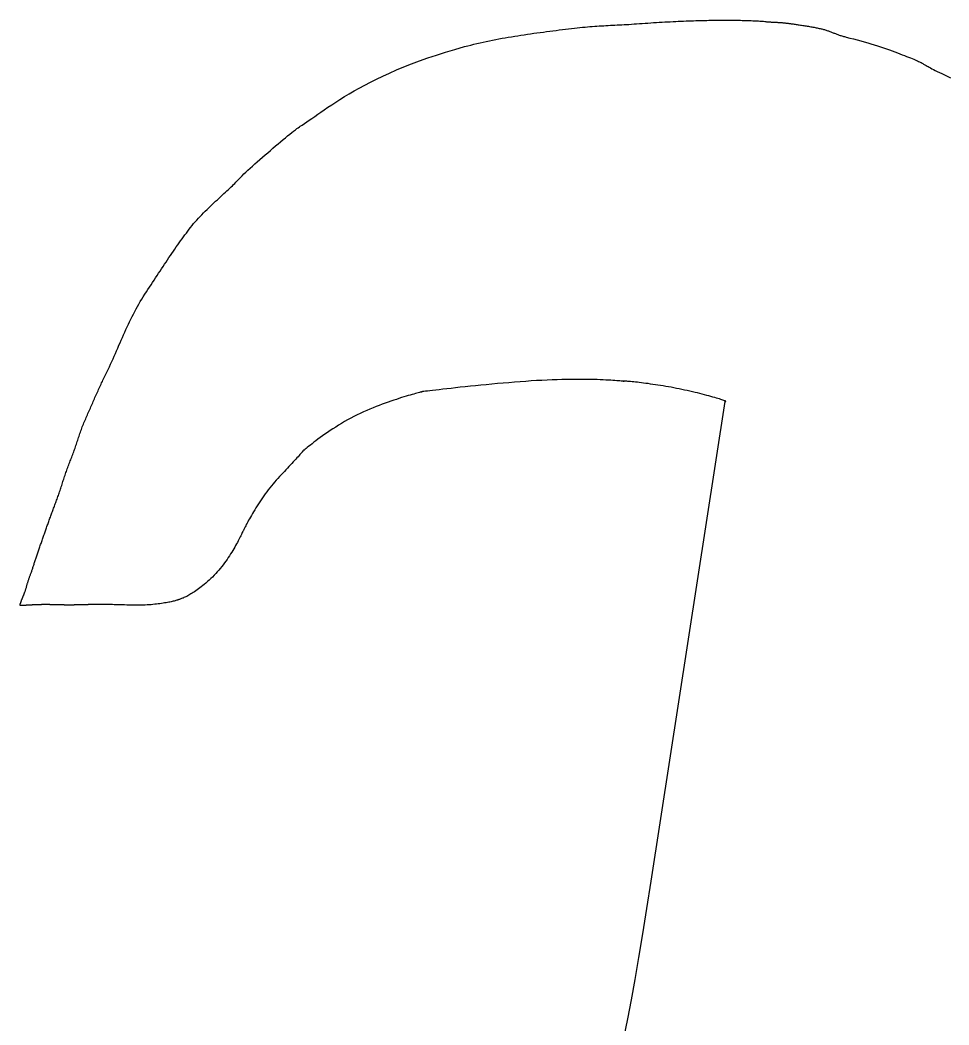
# Model space of a CAD drawing. Extents: x 3.9 to 78.6, y 0.4 to 97.3.
# Drawn here: x 26.19 to 36.66, y 85.97 to 97.3 of the extents above; entities that cross this region are included whole.
import ezdxf

# ---------------------------------------------------------------- set-up
doc = ezdxf.new("R2010")
doc.units = 0
doc.layers.add('LAYER_1', color=7, linetype='CONTINUOUS')

msp = doc.modelspace()

# ---------------------------------------------------------------- linework, layer by layer
at = {"layer": 'LAYER_1', "color": 7}
for p, q in [((32.342, 97.199), (32.376, 97.203)), ((32.376, 97.203), (32.409, 97.207)), ((32.409, 97.207), (32.441, 97.21)), ((32.441, 97.21), (32.473, 97.214)), ((32.473, 97.214), (32.503, 97.217)), ((32.503, 97.217), (32.532, 97.22)), ((32.532, 97.22), (32.561, 97.222)), ((32.561, 97.222), (32.589, 97.225)), ((32.589, 97.225), (32.616, 97.227)), ((32.616, 97.227), (32.643, 97.229)), ((32.643, 97.229), (32.67, 97.231)), ((32.67, 97.231), (32.696, 97.233)), ((32.696, 97.233), (32.721, 97.235)), ((32.721, 97.235), (32.747, 97.236)), ((32.747, 97.236), (32.772, 97.238)), ((32.772, 97.238), (32.797, 97.239)), ((32.797, 97.239), (32.822, 97.24)), ((32.822, 97.24), (32.847, 97.242)), ((32.847, 97.242), (32.872, 97.243)), ((32.872, 97.243), (32.897, 97.244)), ((32.897, 97.244), (32.923, 97.246)), ((32.923, 97.246), (32.949, 97.247)), ((32.949, 97.247), (32.975, 97.249)), ((32.975, 97.249), (33.001, 97.25)), ((33.001, 97.25), (33.029, 97.252)), ((33.029, 97.252), (33.056, 97.253)), ((33.056, 97.253), (33.085, 97.255)), ((33.085, 97.255), (33.114, 97.257)), ((33.114, 97.257), (33.143, 97.259)), ((33.143, 97.259), (33.174, 97.261)), ((33.174, 97.261), (33.206, 97.264)), ((33.206, 97.264), (33.238, 97.266)), ((33.238, 97.266), (33.271, 97.268)), ((33.271, 97.268), (33.303, 97.27)), ((33.303, 97.27), (33.334, 97.272)), ((33.334, 97.272), (33.366, 97.274)), ((33.366, 97.274), (33.398, 97.276)), ((33.398, 97.276), (33.429, 97.278)), ((33.429, 97.278), (33.461, 97.28)), ((33.461, 97.28), (33.492, 97.281)), ((33.492, 97.281), (33.522, 97.283)), ((33.522, 97.283), (33.553, 97.284)), ((33.553, 97.284), (33.583, 97.286)), ((33.583, 97.286), (33.613, 97.287)), ((33.613, 97.287), (33.642, 97.288)), ((33.642, 97.288), (33.672, 97.29)), ((33.672, 97.29), (33.7, 97.291)), ((33.7, 97.291), (33.728, 97.292)), ((33.728, 97.292), (33.756, 97.293)), ((33.756, 97.293), (33.784, 97.294)), ((33.784, 97.294), (33.81, 97.295)), ((33.81, 97.295), (33.836, 97.295)), ((33.836, 97.295), (33.862, 97.296)), ((33.862, 97.296), (33.887, 97.297)), ((33.887, 97.297), (33.912, 97.298)), ((33.912, 97.298), (33.935, 97.298)), ((33.935, 97.298), (33.958, 97.299)), ((33.958, 97.299), (33.981, 97.299)), ((33.981, 97.299), (34.002, 97.3)), ((34.002, 97.3), (34.023, 97.3)), ((34.023, 97.3), (34.043, 97.3)), ((34.043, 97.3), (34.061, 97.301)), ((34.061, 97.301), (34.079, 97.301)), ((34.079, 97.301), (34.097, 97.301)), ((34.097, 97.301), (34.116, 97.301)), ((34.116, 97.301), (34.134, 97.301)), ((34.134, 97.301), (34.152, 97.301)), ((34.152, 97.301), (34.17, 97.301)), ((34.17, 97.301), (34.189, 97.301)), ((34.189, 97.301), (34.207, 97.301)), ((34.207, 97.301), (34.225, 97.3)), ((34.225, 97.3), (34.243, 97.3)), ((34.243, 97.3), (34.262, 97.3)), ((34.262, 97.3), (34.28, 97.3)), ((34.28, 97.3), (34.298, 97.299)), ((34.298, 97.299), (34.315, 97.299)), ((34.315, 97.299), (34.333, 97.298)), ((34.333, 97.298), (34.351, 97.298)), ((34.351, 97.298), (34.368, 97.297)), ((34.368, 97.297), (34.386, 97.297)), ((34.386, 97.297), (34.403, 97.296)), ((34.403, 97.296), (34.42, 97.296)), ((34.42, 97.296), (34.436, 97.295)), ((34.436, 97.295), (34.453, 97.294)), ((34.453, 97.294), (34.469, 97.293)), ((34.469, 97.293), (34.485, 97.293)), ((34.485, 97.293), (34.501, 97.292)), ((34.501, 97.292), (34.516, 97.291)), ((34.516, 97.291), (34.531, 97.29)), ((34.531, 97.29), (34.546, 97.289)), ((34.546, 97.289), (34.561, 97.288)), ((34.561, 97.288), (34.575, 97.287)), ((34.575, 97.287), (34.587, 97.285)), ((34.587, 97.285), (34.598, 97.284)), ((34.598, 97.284), (34.609, 97.283)), ((34.609, 97.283), (34.62, 97.282)), ((34.62, 97.282), (34.631, 97.282)), ((34.631, 97.282), (34.641, 97.281)), ((34.641, 97.281), (34.651, 97.28)), ((34.651, 97.28), (34.661, 97.279)), ((34.661, 97.279), (34.671, 97.279)), ((34.671, 97.279), (34.68, 97.278)), ((34.68, 97.278), (34.69, 97.278)), ((34.69, 97.278), (34.699, 97.277)), ((34.699, 97.277), (34.708, 97.277)), ((34.708, 97.277), (34.717, 97.276)), ((34.717, 97.276), (34.726, 97.276)), ((34.726, 97.276), (34.735, 97.275)), ((34.735, 97.275), (34.743, 97.275)), ((34.743, 97.275), (34.752, 97.274)), ((34.752, 97.274), (34.76, 97.274)), ((34.76, 97.274), (34.769, 97.273)), ((34.769, 97.273), (34.777, 97.273)), ((34.777, 97.273), (34.785, 97.272)), ((34.785, 97.272), (34.793, 97.271)), ((34.793, 97.271), (34.802, 97.271)), ((34.802, 97.271), (34.81, 97.27)), ((34.81, 97.27), (34.818, 97.269)), ((34.818, 97.269), (34.826, 97.268)), ((34.826, 97.268), (34.834, 97.267)), ((34.834, 97.267), (34.843, 97.266)), ((34.843, 97.266), (34.851, 97.265)), ((34.851, 97.265), (34.859, 97.264)), ((34.859, 97.264), (34.868, 97.263)), ((34.868, 97.263), (34.877, 97.261)), ((34.877, 97.261), (34.887, 97.26)), ((34.887, 97.26), (34.897, 97.258)), ((34.897, 97.258), (34.907, 97.257)), ((34.907, 97.257), (34.918, 97.255)), ((34.918, 97.255), (34.929, 97.254)), ((34.929, 97.254), (34.941, 97.252)), ((34.941, 97.252), (34.953, 97.25)), ((34.953, 97.25), (34.965, 97.248)), ((34.965, 97.248), (34.977, 97.247)), ((34.977, 97.247), (34.99, 97.245)), ((34.99, 97.245), (35.002, 97.243)), ((35.002, 97.243), (35.015, 97.241)), ((35.015, 97.241), (35.028, 97.239)), ((35.028, 97.239), (35.041, 97.237)), ((35.041, 97.237), (35.054, 97.235)), ((35.054, 97.235), (35.067, 97.233)), ((35.067, 97.233), (35.08, 97.231)), ((35.08, 97.231), (35.093, 97.229)), ((35.093, 97.229), (35.106, 97.226)), ((35.106, 97.226), (35.119, 97.224)), ((35.119, 97.224), (35.131, 97.222)), ((35.131, 97.222), (35.144, 97.22)), ((35.144, 97.22), (35.156, 97.218)), ((35.156, 97.218), (35.168, 97.215)), ((35.168, 97.215), (35.179, 97.213)), ((35.179, 97.213), (35.191, 97.211)), ((35.191, 97.211), (35.201, 97.208)), ((35.201, 97.208), (35.212, 97.206)), ((35.212, 97.206), (35.222, 97.203)), ((35.222, 97.203), (35.232, 97.201)), ((35.232, 97.201), (35.242, 97.198)), ((31.554, 97.082), (31.59, 97.089)), ((31.59, 97.089), (31.625, 97.096)), ((31.625, 97.096), (31.661, 97.102)), ((31.661, 97.102), (31.696, 97.108)), ((31.696, 97.108), (31.732, 97.114)), ((31.732, 97.114), (31.768, 97.12)), ((31.768, 97.12), (31.804, 97.125)), ((31.804, 97.125), (31.839, 97.131)), ((31.839, 97.131), (31.875, 97.136)), ((31.875, 97.136), (31.911, 97.141)), ((31.911, 97.141), (31.947, 97.147)), ((31.947, 97.147), (31.983, 97.152)), ((31.983, 97.152), (32.019, 97.157)), ((32.019, 97.157), (32.055, 97.161)), ((32.055, 97.161), (32.091, 97.166)), ((32.091, 97.166), (32.127, 97.171)), ((32.127, 97.171), (32.163, 97.176)), ((32.163, 97.176), (32.199, 97.18)), ((32.199, 97.18), (32.235, 97.185)), ((32.235, 97.185), (32.271, 97.19)), ((32.271, 97.19), (32.307, 97.194)), ((32.307, 97.194), (32.342, 97.199)), ((35.242, 97.198), (35.251, 97.196)), ((35.251, 97.196), (35.26, 97.193)), ((35.26, 97.193), (35.27, 97.19)), ((35.27, 97.19), (35.279, 97.187)), ((35.279, 97.187), (35.288, 97.184)), ((35.288, 97.184), (35.297, 97.181)), ((35.297, 97.181), (35.306, 97.178)), ((35.306, 97.178), (35.314, 97.175)), ((35.314, 97.175), (35.323, 97.172)), ((35.323, 97.172), (35.332, 97.168)), ((35.332, 97.168), (35.34, 97.165)), ((35.34, 97.165), (35.349, 97.162)), ((35.349, 97.162), (35.358, 97.159)), ((35.358, 97.159), (35.366, 97.155)), ((35.366, 97.155), (35.375, 97.152)), ((35.375, 97.152), (35.384, 97.149)), ((35.384, 97.149), (35.392, 97.145)), ((35.392, 97.145), (35.401, 97.142)), ((35.401, 97.142), (35.41, 97.139)), ((35.41, 97.139), (35.419, 97.135)), ((35.419, 97.135), (35.428, 97.132)), ((35.428, 97.132), (35.437, 97.129)), ((35.437, 97.129), (35.447, 97.126)), ((35.447, 97.126), (35.456, 97.123)), ((35.456, 97.123), (35.466, 97.12)), ((35.466, 97.12), (35.476, 97.117)), ((35.476, 97.117), (35.486, 97.115)), ((35.486, 97.115), (35.496, 97.112)), ((35.496, 97.112), (35.506, 97.109)), ((35.506, 97.109), (35.548, 97.099)), ((35.548, 97.099), (35.589, 97.089)), ((35.589, 97.089), (35.63, 97.078)), ((31.093, 96.971), (31.203, 97.002)), ((31.203, 97.002), (31.238, 97.011)), ((31.238, 97.011), (31.272, 97.02)), ((31.272, 97.02), (31.307, 97.029)), ((31.307, 97.029), (31.343, 97.037)), ((31.343, 97.037), (31.378, 97.045)), ((31.378, 97.045), (31.413, 97.053)), ((31.413, 97.053), (31.448, 97.061)), ((31.448, 97.061), (31.483, 97.068)), ((31.483, 97.068), (31.519, 97.075)), ((31.519, 97.075), (31.554, 97.082)), ((35.63, 97.078), (35.67, 97.067)), ((35.67, 97.067), (35.709, 97.056)), ((35.709, 97.056), (35.748, 97.045)), ((35.748, 97.045), (35.785, 97.033)), ((35.785, 97.033), (35.822, 97.022)), ((35.822, 97.022), (35.859, 97.01)), ((35.859, 97.01), (35.894, 96.999)), ((35.894, 96.999), (35.928, 96.987)), ((35.928, 96.987), (35.961, 96.976)), ((35.961, 96.976), (35.994, 96.965)), ((30.694, 96.84), (30.788, 96.874)), ((30.788, 96.874), (30.885, 96.907)), ((30.885, 96.907), (30.987, 96.939)), ((30.987, 96.939), (31.093, 96.971)), ((35.994, 96.965), (36.025, 96.954)), ((36.025, 96.954), (36.055, 96.943)), ((36.055, 96.943), (36.084, 96.932)), ((36.084, 96.932), (36.112, 96.922)), ((36.112, 96.922), (36.138, 96.911)), ((36.138, 96.911), (36.163, 96.902)), ((36.163, 96.902), (36.187, 96.892)), ((36.187, 96.892), (36.209, 96.883)), ((36.209, 96.883), (36.23, 96.875)), ((36.23, 96.875), (36.249, 96.867)), ((36.249, 96.867), (36.267, 96.859)), ((30.437, 96.739), (30.519, 96.773)), ((30.519, 96.773), (30.605, 96.807)), ((30.605, 96.807), (30.694, 96.84)), ((36.267, 96.859), (36.284, 96.852)), ((36.284, 96.852), (36.298, 96.846)), ((36.298, 96.846), (36.311, 96.84)), ((36.311, 96.84), (36.322, 96.835)), ((36.322, 96.835), (36.332, 96.831)), ((36.332, 96.831), (36.34, 96.827)), ((36.34, 96.827), (36.346, 96.824)), ((36.346, 96.824), (36.35, 96.822)), ((36.35, 96.822), (36.355, 96.819)), ((36.355, 96.819), (36.359, 96.817)), ((36.359, 96.817), (36.364, 96.814)), ((36.364, 96.814), (36.368, 96.811)), ((36.368, 96.811), (36.373, 96.808)), ((36.373, 96.808), (36.379, 96.805)), ((36.379, 96.805), (36.385, 96.801)), ((36.385, 96.801), (36.391, 96.797)), ((36.391, 96.797), (36.399, 96.793)), ((36.399, 96.793), (36.408, 96.788)), ((36.408, 96.788), (36.418, 96.782)), ((36.418, 96.782), (36.429, 96.776)), ((36.429, 96.776), (36.442, 96.769)), ((36.442, 96.769), (36.456, 96.762)), ((36.456, 96.762), (36.472, 96.753)), ((36.472, 96.753), (36.49, 96.744)), ((30.143, 96.602), (30.211, 96.636)), ((30.211, 96.636), (30.283, 96.67)), ((30.283, 96.67), (30.358, 96.704)), ((30.358, 96.704), (30.437, 96.739)), ((36.49, 96.744), (36.51, 96.734)), ((36.51, 96.734), (36.532, 96.723)), ((36.532, 96.723), (36.557, 96.711)), ((36.557, 96.711), (36.584, 96.697)), ((36.584, 96.697), (36.614, 96.683)), ((36.614, 96.683), (36.646, 96.667)), ((36.646, 96.667), (36.681, 96.651)), ((29.957, 96.502), (30.016, 96.535)), ((30.016, 96.535), (30.078, 96.568)), ((30.078, 96.568), (30.143, 96.602)), ((29.797, 96.406), (29.848, 96.438)), ((29.848, 96.438), (29.901, 96.469)), ((29.901, 96.469), (29.957, 96.502)), ((29.621, 96.29), (29.662, 96.318)), ((29.662, 96.318), (29.705, 96.346)), ((29.705, 96.346), (29.75, 96.376)), ((29.75, 96.376), (29.797, 96.406)), ((29.452, 96.171), (29.482, 96.192)), ((29.482, 96.192), (29.514, 96.215)), ((29.514, 96.215), (29.548, 96.239)), ((29.548, 96.239), (29.583, 96.264)), ((29.583, 96.264), (29.621, 96.29)), ((29.295, 96.064), (29.312, 96.077)), ((29.312, 96.077), (29.327, 96.088)), ((29.327, 96.088), (29.34, 96.097)), ((29.34, 96.097), (29.35, 96.104)), ((29.35, 96.104), (29.373, 96.118)), ((29.373, 96.118), (29.398, 96.134)), ((29.398, 96.134), (29.424, 96.152)), ((29.424, 96.152), (29.452, 96.171)), ((29.156, 95.953), (29.183, 95.975)), ((29.183, 95.975), (29.208, 95.996)), ((29.208, 95.996), (29.232, 96.015)), ((29.232, 96.015), (29.254, 96.033)), ((29.254, 96.033), (29.275, 96.05)), ((29.275, 96.05), (29.295, 96.064)), ((29.013, 95.832), (29.042, 95.857)), ((29.042, 95.857), (29.072, 95.882)), ((29.072, 95.882), (29.1, 95.906)), ((29.1, 95.906), (29.129, 95.93)), ((29.129, 95.93), (29.156, 95.953)), ((28.866, 95.704), (28.895, 95.729)), ((28.895, 95.729), (28.924, 95.755)), ((28.924, 95.755), (28.953, 95.78)), ((28.953, 95.78), (28.983, 95.806)), ((28.983, 95.806), (29.013, 95.832)), ((28.76, 95.608), (28.785, 95.631)), ((28.785, 95.631), (28.811, 95.654)), ((28.811, 95.654), (28.838, 95.679)), ((28.838, 95.679), (28.866, 95.704)), ((28.646, 95.497), (28.66, 95.512)), ((28.66, 95.512), (28.676, 95.528)), ((28.676, 95.528), (28.695, 95.546)), ((28.695, 95.546), (28.715, 95.566)), ((28.715, 95.566), (28.737, 95.586)), ((28.737, 95.586), (28.76, 95.608)), ((28.524, 95.375), (28.54, 95.391)), ((28.54, 95.391), (28.556, 95.405)), ((28.556, 95.405), (28.571, 95.42)), ((28.571, 95.42), (28.585, 95.434)), ((28.585, 95.434), (28.599, 95.447)), ((28.599, 95.447), (28.611, 95.46)), ((28.611, 95.46), (28.623, 95.473)), ((28.623, 95.473), (28.634, 95.485)), ((28.634, 95.485), (28.646, 95.497)), ((28.396, 95.259), (28.416, 95.276)), ((28.416, 95.276), (28.435, 95.294)), ((28.435, 95.294), (28.453, 95.311)), ((28.453, 95.311), (28.471, 95.327)), ((28.471, 95.327), (28.489, 95.344)), ((28.489, 95.344), (28.507, 95.36)), ((28.507, 95.36), (28.524, 95.375)), ((28.279, 95.146), (28.299, 95.166)), ((28.299, 95.166), (28.318, 95.185)), ((28.318, 95.185), (28.338, 95.204)), ((28.338, 95.204), (28.358, 95.222)), ((28.358, 95.222), (28.377, 95.241)), ((28.377, 95.241), (28.396, 95.259)), ((28.184, 95.047), (28.202, 95.067)), ((28.202, 95.067), (28.221, 95.087)), ((28.221, 95.087), (28.24, 95.107)), ((28.24, 95.107), (28.26, 95.127)), ((28.26, 95.127), (28.279, 95.146)), ((28.082, 94.922), (28.098, 94.943)), ((28.098, 94.943), (28.114, 94.964)), ((28.114, 94.964), (28.131, 94.985)), ((28.131, 94.985), (28.148, 95.006)), ((28.148, 95.006), (28.166, 95.026)), ((28.166, 95.026), (28.184, 95.047)), ((28.001, 94.812), (28.018, 94.834)), ((28.018, 94.834), (28.034, 94.857)), ((28.034, 94.857), (28.05, 94.879)), ((28.05, 94.879), (28.066, 94.9)), ((28.066, 94.9), (28.082, 94.922)), ((27.92, 94.695), (27.936, 94.719)), ((27.936, 94.719), (27.953, 94.743)), ((27.953, 94.743), (27.969, 94.766)), ((27.969, 94.766), (27.985, 94.789)), ((27.985, 94.789), (28.001, 94.812)), ((27.837, 94.573), (27.854, 94.598)), ((27.854, 94.598), (27.87, 94.623)), ((27.87, 94.623), (27.887, 94.647)), ((27.887, 94.647), (27.903, 94.671)), ((27.903, 94.671), (27.92, 94.695)), ((27.77, 94.472), (27.787, 94.498)), ((27.787, 94.498), (27.803, 94.523)), ((27.803, 94.523), (27.82, 94.549)), ((27.82, 94.549), (27.837, 94.573)), ((27.685, 94.342), (27.702, 94.369)), ((27.702, 94.369), (27.719, 94.395)), ((27.719, 94.395), (27.736, 94.421)), ((27.736, 94.421), (27.753, 94.447)), ((27.753, 94.447), (27.77, 94.472)), ((27.616, 94.236), (27.633, 94.263)), ((27.633, 94.263), (27.65, 94.289)), ((27.65, 94.289), (27.668, 94.316)), ((27.668, 94.316), (27.685, 94.342)), ((27.547, 94.127), (27.564, 94.155)), ((27.564, 94.155), (27.581, 94.182)), ((27.581, 94.182), (27.599, 94.209)), ((27.599, 94.209), (27.616, 94.236)), ((27.484, 94.015), (27.5, 94.044)), ((27.5, 94.044), (27.515, 94.072)), ((27.515, 94.072), (27.531, 94.1)), ((27.531, 94.1), (27.547, 94.127)), ((27.426, 93.9), (27.44, 93.929)), ((27.44, 93.929), (27.455, 93.958)), ((27.455, 93.958), (27.469, 93.987)), ((27.469, 93.987), (27.484, 94.015)), ((27.372, 93.783), (27.385, 93.812)), ((27.385, 93.812), (27.399, 93.842)), ((27.399, 93.842), (27.412, 93.871)), ((27.412, 93.871), (27.426, 93.9)), ((27.319, 93.664), (27.332, 93.693)), ((27.332, 93.693), (27.345, 93.723)), ((27.345, 93.723), (27.358, 93.753)), ((27.358, 93.753), (27.372, 93.783)), ((27.279, 93.573), (27.292, 93.603)), ((27.292, 93.603), (27.306, 93.634)), ((27.306, 93.634), (27.319, 93.664)), ((27.226, 93.453), (27.239, 93.483)), ((27.239, 93.483), (27.253, 93.513)), ((27.253, 93.513), (27.266, 93.543)), ((27.266, 93.543), (27.279, 93.573)), ((27.17, 93.332), (27.184, 93.362)), ((27.184, 93.362), (27.198, 93.392)), ((27.198, 93.392), (27.212, 93.423)), ((27.212, 93.423), (27.226, 93.453)), ((27.119, 93.227), (27.126, 93.242)), ((27.126, 93.242), (27.133, 93.257)), ((27.133, 93.257), (27.141, 93.272)), ((27.141, 93.272), (27.156, 93.302)), ((27.156, 93.302), (27.17, 93.332)), ((32.075, 93.239), (32.015, 93.236)), ((32.134, 93.242), (32.075, 93.239)), ((32.191, 93.244), (32.134, 93.242)), ((32.246, 93.246), (32.191, 93.244)), ((32.299, 93.248), (32.246, 93.246)), ((32.351, 93.249), (32.299, 93.248)), ((32.401, 93.249), (32.351, 93.249)), ((32.449, 93.25), (32.401, 93.249)), ((32.495, 93.25), (32.449, 93.25)), ((32.539, 93.25), (32.495, 93.25)), ((32.582, 93.249), (32.539, 93.25)), ((32.622, 93.248), (32.582, 93.249)), ((32.661, 93.248), (32.622, 93.248)), ((32.697, 93.247), (32.661, 93.248)), ((32.732, 93.245), (32.697, 93.247)), ((32.765, 93.244), (32.732, 93.245)), ((32.796, 93.243), (32.765, 93.244)), ((32.824, 93.241), (32.796, 93.243)), ((32.851, 93.24), (32.824, 93.241)), ((32.875, 93.238), (32.851, 93.24)), ((32.898, 93.236), (32.875, 93.238)), ((32.918, 93.235), (32.898, 93.236)), ((27.07, 93.122), (27.077, 93.137)), ((27.077, 93.137), (27.083, 93.152)), ((27.083, 93.152), (27.09, 93.167)), ((27.09, 93.167), (27.097, 93.182)), ((27.097, 93.182), (27.104, 93.197)), ((27.104, 93.197), (27.111, 93.212)), ((27.111, 93.212), (27.119, 93.227)), ((30.843, 93.126), (30.811, 93.122)), ((30.878, 93.13), (30.843, 93.126)), ((30.916, 93.134), (30.878, 93.13)), ((30.958, 93.139), (30.916, 93.134)), ((31.004, 93.144), (30.958, 93.139)), ((31.052, 93.149), (31.004, 93.144)), ((31.102, 93.155), (31.052, 93.149)), ((31.155, 93.161), (31.102, 93.155)), ((31.211, 93.167), (31.155, 93.161)), ((31.268, 93.172), (31.211, 93.167)), ((31.327, 93.178), (31.268, 93.172)), ((31.387, 93.184), (31.327, 93.178)), ((31.448, 93.19), (31.387, 93.184)), ((31.511, 93.196), (31.448, 93.19)), ((31.574, 93.202), (31.511, 93.196)), ((31.638, 93.208), (31.574, 93.202)), ((31.701, 93.213), (31.638, 93.208)), ((31.765, 93.218), (31.701, 93.213)), ((31.829, 93.223), (31.765, 93.218)), ((31.892, 93.228), (31.829, 93.223)), ((31.954, 93.232), (31.892, 93.228)), ((32.015, 93.236), (31.954, 93.232)), ((32.937, 93.234), (32.918, 93.235)), ((32.953, 93.232), (32.937, 93.234)), ((32.967, 93.231), (32.953, 93.232)), ((32.978, 93.23), (32.967, 93.231)), ((32.988, 93.229), (32.978, 93.23)), ((32.995, 93.228), (32.988, 93.229)), ((32.993, 93.231), (32.991, 93.231)), ((32.991, 93.231), (32.991, 93.231)), ((32.991, 93.231), (32.993, 93.23)), ((32.997, 93.231), (32.993, 93.231)), ((32.993, 93.23), (32.997, 93.229)), ((33, 93.228), (32.995, 93.228)), ((33.003, 93.231), (32.997, 93.231)), ((32.997, 93.229), (33.001, 93.228)), ((33.003, 93.228), (33, 93.228)), ((33.001, 93.228), (33.003, 93.228)), ((33.011, 93.231), (33.003, 93.231)), ((33.003, 93.228), (33.003, 93.228)), ((33.02, 93.23), (33.011, 93.231)), ((33.031, 93.229), (33.02, 93.23)), ((33.044, 93.228), (33.031, 93.229)), ((33.059, 93.227), (33.044, 93.228)), ((33.074, 93.225), (33.059, 93.227)), ((33.092, 93.223), (33.074, 93.225)), ((33.11, 93.222), (33.092, 93.223)), ((33.13, 93.219), (33.11, 93.222)), ((33.151, 93.217), (33.13, 93.219)), ((33.173, 93.214), (33.151, 93.217)), ((33.196, 93.212), (33.173, 93.214)), ((33.221, 93.209), (33.196, 93.212)), ((33.246, 93.205), (33.221, 93.209)), ((33.272, 93.202), (33.246, 93.205)), ((33.298, 93.198), (33.272, 93.202)), ((33.326, 93.194), (33.298, 93.198)), ((33.354, 93.19), (33.326, 93.194)), ((33.383, 93.186), (33.354, 93.19)), ((33.412, 93.181), (33.383, 93.186)), ((33.441, 93.176), (33.412, 93.181)), ((33.471, 93.171), (33.441, 93.176)), ((33.501, 93.166), (33.471, 93.171)), ((33.532, 93.161), (33.501, 93.166)), ((33.562, 93.155), (33.532, 93.161)), ((33.593, 93.149), (33.562, 93.155)), ((33.624, 93.143), (33.593, 93.149)), ((33.654, 93.137), (33.624, 93.143)), ((33.684, 93.13), (33.654, 93.137)), ((33.714, 93.124), (33.684, 93.13)), ((33.744, 93.117), (33.714, 93.124)), ((27.016, 93.001), (27.023, 93.016)), ((27.023, 93.016), (27.03, 93.031)), ((27.03, 93.031), (27.036, 93.046)), ((27.036, 93.046), (27.043, 93.061)), ((27.043, 93.061), (27.05, 93.076)), ((27.05, 93.076), (27.056, 93.091)), ((27.056, 93.091), (27.063, 93.107)), ((27.063, 93.107), (27.07, 93.122)), ((30.404, 93.015), (30.373, 93.005)), ((30.434, 93.025), (30.404, 93.015)), ((30.463, 93.035), (30.434, 93.025)), ((30.491, 93.044), (30.463, 93.035)), ((30.518, 93.052), (30.491, 93.044)), ((30.543, 93.059), (30.518, 93.052)), ((30.568, 93.067), (30.543, 93.059)), ((30.59, 93.073), (30.568, 93.067)), ((30.612, 93.079), (30.59, 93.073)), ((30.631, 93.085), (30.612, 93.079)), ((30.649, 93.09), (30.631, 93.085)), ((30.666, 93.094), (30.649, 93.09)), ((30.68, 93.098), (30.666, 93.094)), ((30.693, 93.102), (30.68, 93.098)), ((30.704, 93.105), (30.693, 93.102)), ((30.713, 93.107), (30.704, 93.105)), ((30.72, 93.109), (30.713, 93.107)), ((30.722, 93.111), (30.719, 93.111)), ((30.719, 93.111), (30.721, 93.111)), ((30.725, 93.11), (30.72, 93.109)), ((30.721, 93.111), (30.726, 93.112)), ((30.73, 93.112), (30.722, 93.111)), ((30.727, 93.111), (30.725, 93.11)), ((30.726, 93.112), (30.728, 93.112)), ((30.728, 93.112), (30.727, 93.111)), ((30.743, 93.114), (30.73, 93.112)), ((30.762, 93.116), (30.743, 93.114)), ((30.784, 93.119), (30.762, 93.116)), ((30.811, 93.122), (30.784, 93.119)), ((33.773, 93.11), (33.744, 93.117)), ((33.801, 93.104), (33.773, 93.11)), ((33.829, 93.097), (33.801, 93.104)), ((33.857, 93.09), (33.829, 93.097)), ((33.883, 93.083), (33.857, 93.09)), ((33.909, 93.077), (33.883, 93.083)), ((33.934, 93.07), (33.909, 93.077)), ((33.958, 93.064), (33.934, 93.07)), ((33.981, 93.057), (33.958, 93.064)), ((34.002, 93.051), (33.981, 93.057)), ((34.023, 93.045), (34.002, 93.051)), ((34.042, 93.04), (34.023, 93.045)), ((34.06, 93.035), (34.042, 93.04)), ((34.076, 93.029), (34.06, 93.035)), ((34.091, 93.025), (34.076, 93.029)), ((34.105, 93.02), (34.091, 93.025)), ((34.116, 93.016), (34.105, 93.02)), ((34.126, 93.013), (34.116, 93.016)), ((34.135, 93.01), (34.126, 93.013)), ((34.141, 93.007), (34.135, 93.01)), ((26.971, 92.895), (26.977, 92.91)), ((26.977, 92.91), (26.984, 92.925)), ((26.984, 92.925), (26.99, 92.94)), ((26.99, 92.94), (26.997, 92.955)), ((26.997, 92.955), (27.003, 92.97)), ((27.003, 92.97), (27.01, 92.986)), ((27.01, 92.986), (27.016, 93.001)), ((30.1, 92.9), (30.063, 92.884)), ((30.136, 92.915), (30.1, 92.9)), ((30.171, 92.93), (30.136, 92.915)), ((30.207, 92.944), (30.171, 92.93)), ((30.241, 92.957), (30.207, 92.944)), ((30.275, 92.97), (30.241, 92.957)), ((30.309, 92.982), (30.275, 92.97)), ((30.342, 92.994), (30.309, 92.982)), ((30.373, 93.005), (30.342, 92.994)), ((33.306, 87.592), (34.141, 93.002)), ((34.145, 93.005), (34.141, 93.007)), ((34.141, 93.002), (34.145, 93.002)), ((34.147, 93.004), (34.145, 93.005)), ((34.145, 93.002), (34.147, 93.002)), ((34.147, 93.002), (34.147, 93.004)), ((26.917, 92.775), (26.924, 92.79)), ((26.924, 92.79), (26.931, 92.805)), ((26.931, 92.805), (26.937, 92.82)), ((26.937, 92.82), (26.944, 92.835)), ((26.944, 92.835), (26.951, 92.85)), ((26.951, 92.85), (26.957, 92.865)), ((26.957, 92.865), (26.964, 92.88)), ((26.964, 92.88), (26.971, 92.895)), ((29.884, 92.794), (29.85, 92.774)), ((29.919, 92.813), (29.884, 92.794)), ((29.955, 92.832), (29.919, 92.813)), ((29.991, 92.85), (29.955, 92.832)), ((30.027, 92.867), (29.991, 92.85)), ((30.063, 92.884), (30.027, 92.867)), ((26.871, 92.655), (26.877, 92.67)), ((26.877, 92.67), (26.882, 92.685)), ((26.882, 92.685), (26.888, 92.7)), ((26.888, 92.7), (26.893, 92.715)), ((26.893, 92.715), (26.899, 92.73)), ((26.899, 92.73), (26.905, 92.745)), ((26.905, 92.745), (26.911, 92.76)), ((26.911, 92.76), (26.917, 92.775)), ((29.688, 92.672), (29.658, 92.652)), ((29.719, 92.693), (29.688, 92.672)), ((29.75, 92.713), (29.719, 92.693)), ((29.783, 92.733), (29.75, 92.713)), ((29.816, 92.754), (29.783, 92.733)), ((29.85, 92.774), (29.816, 92.754)), ((26.836, 92.55), (26.841, 92.565)), ((26.841, 92.565), (26.846, 92.58)), ((26.846, 92.58), (26.851, 92.595)), ((26.851, 92.595), (26.856, 92.61)), ((26.856, 92.61), (26.861, 92.625)), ((26.861, 92.625), (26.866, 92.64)), ((26.866, 92.64), (26.871, 92.655)), ((29.527, 92.558), (29.504, 92.541)), ((29.55, 92.575), (29.527, 92.558)), ((29.575, 92.594), (29.55, 92.575)), ((29.602, 92.613), (29.575, 92.594)), ((29.629, 92.632), (29.602, 92.613)), ((29.658, 92.652), (29.629, 92.632)), ((26.796, 92.432), (26.801, 92.447)), ((26.801, 92.447), (26.806, 92.461)), ((26.806, 92.461), (26.811, 92.476)), ((26.811, 92.476), (26.816, 92.491)), ((26.816, 92.491), (26.821, 92.506)), ((26.821, 92.506), (26.826, 92.521)), ((26.826, 92.521), (26.831, 92.535)), ((26.831, 92.535), (26.836, 92.55)), ((29.376, 92.44), (29.383, 92.446)), ((29.385, 92.446), (29.379, 92.441)), ((29.386, 92.445), (29.381, 92.439)), ((29.383, 92.446), (29.388, 92.452)), ((29.393, 92.453), (29.385, 92.446)), ((29.39, 92.45), (29.386, 92.445)), ((29.388, 92.452), (29.392, 92.455)), ((29.393, 92.454), (29.39, 92.45)), ((29.392, 92.455), (29.395, 92.457)), ((29.404, 92.462), (29.393, 92.453)), ((29.395, 92.457), (29.393, 92.454)), ((29.395, 92.457), (29.396, 92.458)), ((29.396, 92.458), (29.395, 92.457)), ((29.416, 92.472), (29.404, 92.462)), ((29.43, 92.483), (29.416, 92.472)), ((29.446, 92.496), (29.43, 92.483)), ((29.464, 92.51), (29.446, 92.496)), ((29.483, 92.525), (29.464, 92.51)), ((29.504, 92.541), (29.483, 92.525)), ((26.751, 92.315), (26.757, 92.33)), ((26.757, 92.33), (26.762, 92.344)), ((26.762, 92.344), (26.768, 92.359)), ((26.768, 92.359), (26.774, 92.374)), ((26.774, 92.374), (26.78, 92.388)), ((26.78, 92.388), (26.785, 92.403)), ((26.785, 92.403), (26.791, 92.417)), ((26.791, 92.417), (26.796, 92.432)), ((29.285, 92.335), (29.271, 92.32)), ((29.299, 92.35), (29.285, 92.335)), ((29.312, 92.365), (29.299, 92.35)), ((29.325, 92.378), (29.312, 92.365)), ((29.337, 92.391), (29.325, 92.378)), ((29.347, 92.403), (29.337, 92.391)), ((29.357, 92.413), (29.347, 92.403)), ((29.366, 92.423), (29.357, 92.413)), ((29.374, 92.432), (29.366, 92.423)), ((29.373, 92.437), (29.376, 92.44)), ((29.374, 92.438), (29.373, 92.436)), ((29.373, 92.436), (29.373, 92.437)), ((29.379, 92.441), (29.374, 92.438)), ((29.381, 92.439), (29.374, 92.432)), ((26.713, 92.213), (26.718, 92.228)), ((26.718, 92.228), (26.724, 92.243)), ((26.724, 92.243), (26.729, 92.257)), ((26.729, 92.257), (26.734, 92.272)), ((26.734, 92.272), (26.74, 92.286)), ((26.74, 92.286), (26.745, 92.301)), ((26.745, 92.301), (26.751, 92.315)), ((29.189, 92.232), (29.171, 92.213)), ((29.206, 92.25), (29.189, 92.232)), ((29.223, 92.268), (29.206, 92.25)), ((29.239, 92.286), (29.223, 92.268)), ((29.255, 92.303), (29.239, 92.286)), ((29.271, 92.32), (29.255, 92.303)), ((26.675, 92.097), (26.679, 92.111)), ((26.679, 92.111), (26.684, 92.126)), ((26.684, 92.126), (26.689, 92.14)), ((26.689, 92.14), (26.694, 92.155)), ((26.694, 92.155), (26.699, 92.169)), ((26.699, 92.169), (26.703, 92.184)), ((26.703, 92.184), (26.708, 92.199)), ((26.708, 92.199), (26.713, 92.213)), ((29.08, 92.113), (29.061, 92.093)), ((29.098, 92.134), (29.08, 92.113)), ((29.117, 92.154), (29.098, 92.134)), ((29.135, 92.174), (29.117, 92.154)), ((29.153, 92.193), (29.135, 92.174)), ((29.171, 92.213), (29.153, 92.193)), ((26.637, 91.983), (26.642, 91.997)), ((26.642, 91.997), (26.647, 92.011)), ((26.647, 92.011), (26.652, 92.025)), ((26.652, 92.025), (26.656, 92.04)), ((26.656, 92.04), (26.661, 92.054)), ((26.661, 92.054), (26.666, 92.068)), ((26.666, 92.068), (26.67, 92.083)), ((26.67, 92.083), (26.675, 92.097)), ((28.99, 92.006), (28.973, 91.983)), ((29.007, 92.028), (28.99, 92.006)), ((29.025, 92.05), (29.007, 92.028)), ((29.043, 92.072), (29.025, 92.05)), ((29.061, 92.093), (29.043, 92.072)), ((26.598, 91.874), (26.603, 91.888)), ((26.603, 91.888), (26.608, 91.901)), ((26.608, 91.901), (26.613, 91.914)), ((26.613, 91.914), (26.618, 91.928)), ((26.618, 91.928), (26.623, 91.942)), ((26.623, 91.942), (26.628, 91.955)), ((26.628, 91.955), (26.633, 91.969)), ((26.633, 91.969), (26.637, 91.983)), ((28.908, 91.891), (28.893, 91.868)), ((28.924, 91.914), (28.908, 91.891)), ((28.94, 91.937), (28.924, 91.914)), ((28.956, 91.96), (28.94, 91.937)), ((28.973, 91.983), (28.956, 91.96)), ((26.555, 91.759), (26.56, 91.772)), ((26.56, 91.772), (26.564, 91.784)), ((26.564, 91.784), (26.569, 91.797)), ((26.569, 91.797), (26.574, 91.809)), ((26.574, 91.809), (26.579, 91.822)), ((26.579, 91.822), (26.583, 91.835)), ((26.583, 91.835), (26.588, 91.848)), ((26.588, 91.848), (26.593, 91.861)), ((26.593, 91.861), (26.598, 91.874)), ((28.837, 91.779), (28.824, 91.758)), ((28.85, 91.801), (28.837, 91.779)), ((28.864, 91.823), (28.85, 91.801)), ((28.878, 91.846), (28.864, 91.823)), ((28.893, 91.868), (28.878, 91.846)), ((26.515, 91.649), (26.52, 91.661)), ((26.52, 91.661), (26.524, 91.674)), ((26.524, 91.674), (26.528, 91.686)), ((26.528, 91.686), (26.533, 91.698)), ((26.533, 91.698), (26.537, 91.71)), ((26.537, 91.71), (26.542, 91.722)), ((26.542, 91.722), (26.546, 91.734)), ((26.546, 91.734), (26.551, 91.747)), ((26.551, 91.747), (26.555, 91.759)), ((28.768, 91.661), (28.759, 91.644)), ((28.778, 91.679), (28.768, 91.661)), ((28.788, 91.697), (28.778, 91.679)), ((28.8, 91.717), (28.788, 91.697)), ((28.811, 91.737), (28.8, 91.717)), ((28.824, 91.758), (28.811, 91.737)), ((26.473, 91.531), (26.478, 91.543)), ((26.478, 91.543), (26.482, 91.554)), ((26.482, 91.554), (26.486, 91.566)), ((26.486, 91.566), (26.49, 91.578)), ((26.49, 91.578), (26.494, 91.59)), ((26.494, 91.59), (26.498, 91.602)), ((26.498, 91.602), (26.503, 91.614)), ((26.503, 91.614), (26.507, 91.626)), ((26.507, 91.626), (26.511, 91.638)), ((26.511, 91.638), (26.515, 91.649)), ((28.706, 91.543), (28.702, 91.534)), ((28.709, 91.548), (28.706, 91.543)), ((28.713, 91.556), (28.709, 91.548)), ((28.717, 91.564), (28.713, 91.556)), ((28.722, 91.574), (28.717, 91.564)), ((28.728, 91.586), (28.722, 91.574)), ((28.735, 91.599), (28.728, 91.586)), ((28.742, 91.613), (28.735, 91.599)), ((28.75, 91.628), (28.742, 91.613)), ((28.759, 91.644), (28.75, 91.628)), ((26.432, 91.412), (26.436, 91.424)), ((26.436, 91.424), (26.44, 91.435)), ((26.44, 91.435), (26.444, 91.447)), ((26.444, 91.447), (26.449, 91.459)), ((26.449, 91.459), (26.453, 91.471)), ((26.453, 91.471), (26.457, 91.483)), ((26.457, 91.483), (26.461, 91.495)), ((26.461, 91.495), (26.465, 91.507)), ((26.465, 91.507), (26.469, 91.519)), ((26.469, 91.519), (26.473, 91.531)), ((28.65, 91.429), (28.641, 91.412)), ((28.658, 91.445), (28.65, 91.429)), ((28.666, 91.46), (28.658, 91.445)), ((28.673, 91.474), (28.666, 91.46)), ((28.68, 91.488), (28.673, 91.474)), ((28.686, 91.501), (28.68, 91.488)), ((28.692, 91.513), (28.686, 91.501)), ((28.697, 91.524), (28.692, 91.513)), ((28.702, 91.534), (28.697, 91.524)), ((26.395, 91.306), (26.399, 91.317)), ((26.399, 91.317), (26.403, 91.329)), ((26.403, 91.329), (26.407, 91.341)), ((26.407, 91.341), (26.411, 91.352)), ((26.411, 91.352), (26.415, 91.364)), ((26.415, 91.364), (26.419, 91.376)), ((26.419, 91.376), (26.423, 91.388)), ((26.423, 91.388), (26.428, 91.4)), ((26.428, 91.4), (26.432, 91.412)), ((28.589, 91.321), (28.577, 91.301)), ((28.6, 91.34), (28.589, 91.321)), ((28.611, 91.359), (28.6, 91.34)), ((28.621, 91.377), (28.611, 91.359)), ((28.631, 91.395), (28.621, 91.377)), ((28.641, 91.412), (28.631, 91.395)), ((26.355, 91.187), (26.358, 91.197)), ((26.358, 91.197), (26.362, 91.207)), ((26.362, 91.207), (26.365, 91.218)), ((26.365, 91.218), (26.369, 91.228)), ((26.369, 91.228), (26.372, 91.239)), ((26.372, 91.239), (26.376, 91.25)), ((26.376, 91.25), (26.379, 91.261)), ((26.379, 91.261), (26.383, 91.272)), ((26.383, 91.272), (26.387, 91.283)), ((26.387, 91.283), (26.391, 91.294)), ((26.391, 91.294), (26.395, 91.306)), ((28.51, 91.201), (28.496, 91.18)), ((28.525, 91.221), (28.51, 91.201)), ((28.539, 91.241), (28.525, 91.221)), ((28.552, 91.262), (28.539, 91.241)), ((28.565, 91.282), (28.552, 91.262)), ((28.577, 91.301), (28.565, 91.282)), ((26.319, 91.078), (26.322, 91.086)), ((26.322, 91.086), (26.325, 91.095)), ((26.325, 91.095), (26.328, 91.103)), ((26.328, 91.103), (26.331, 91.112)), ((26.331, 91.112), (26.334, 91.121)), ((26.334, 91.121), (26.337, 91.13)), ((26.337, 91.13), (26.34, 91.139)), ((26.34, 91.139), (26.343, 91.148)), ((26.343, 91.148), (26.346, 91.157)), ((26.346, 91.157), (26.349, 91.167)), ((26.349, 91.167), (26.352, 91.177)), ((26.352, 91.177), (26.355, 91.187)), ((28.432, 91.099), (28.415, 91.08)), ((28.449, 91.119), (28.432, 91.099)), ((28.465, 91.14), (28.449, 91.119)), ((28.48, 91.16), (28.465, 91.14)), ((28.496, 91.18), (28.48, 91.16)), ((26.279, 90.965), (26.282, 90.972)), ((26.282, 90.972), (26.284, 90.979)), ((26.284, 90.979), (26.286, 90.986)), ((26.286, 90.986), (26.289, 90.994)), ((26.289, 90.994), (26.291, 91.001)), ((26.291, 91.001), (26.294, 91.008)), ((26.294, 91.008), (26.297, 91.016)), ((26.297, 91.016), (26.299, 91.023)), ((26.299, 91.023), (26.302, 91.031)), ((26.302, 91.031), (26.305, 91.038)), ((26.305, 91.038), (26.308, 91.046)), ((26.308, 91.046), (26.31, 91.054)), ((26.31, 91.054), (26.313, 91.062)), ((26.313, 91.062), (26.316, 91.07)), ((26.316, 91.07), (26.319, 91.078)), ((28.322, 90.987), (28.304, 90.97)), ((28.341, 91.004), (28.322, 90.987)), ((28.36, 91.022), (28.341, 91.004)), ((28.379, 91.041), (28.36, 91.022)), ((28.397, 91.06), (28.379, 91.041)), ((28.415, 91.08), (28.397, 91.06)), ((26.245, 90.852), (26.247, 90.858)), ((26.247, 90.858), (26.249, 90.864)), ((26.249, 90.864), (26.251, 90.87)), ((26.251, 90.87), (26.253, 90.876)), ((26.253, 90.876), (26.256, 90.883)), ((26.256, 90.883), (26.258, 90.889)), ((26.258, 90.889), (26.26, 90.896)), ((26.26, 90.896), (26.262, 90.902)), ((26.262, 90.902), (26.263, 90.909)), ((26.263, 90.909), (26.265, 90.916)), ((26.265, 90.916), (26.267, 90.923)), ((26.267, 90.923), (26.269, 90.93)), ((26.269, 90.93), (26.271, 90.937)), ((26.271, 90.937), (26.273, 90.944)), ((26.273, 90.944), (26.275, 90.951)), ((26.275, 90.951), (26.277, 90.958)), ((26.277, 90.958), (26.279, 90.965)), ((28.172, 90.866), (28.158, 90.856)), ((28.187, 90.876), (28.172, 90.866)), ((28.202, 90.887), (28.187, 90.876)), ((28.218, 90.899), (28.202, 90.887)), ((28.234, 90.912), (28.218, 90.899)), ((28.251, 90.925), (28.234, 90.912)), ((28.268, 90.939), (28.251, 90.925)), ((28.285, 90.954), (28.268, 90.939)), ((28.304, 90.97), (28.285, 90.954)), ((26.202, 90.743), (26.203, 90.746)), ((26.203, 90.746), (26.204, 90.749)), ((26.204, 90.749), (26.206, 90.753)), ((26.206, 90.753), (26.207, 90.756)), ((26.207, 90.756), (26.208, 90.76)), ((26.208, 90.76), (26.209, 90.763)), ((26.209, 90.763), (26.211, 90.767)), ((26.211, 90.767), (26.212, 90.77)), ((26.212, 90.77), (26.214, 90.774)), ((26.214, 90.774), (26.215, 90.778)), ((26.215, 90.778), (26.217, 90.782)), ((26.217, 90.782), (26.219, 90.786)), ((26.219, 90.786), (26.221, 90.79)), ((26.221, 90.79), (26.223, 90.795)), ((26.223, 90.795), (26.224, 90.799)), ((26.224, 90.799), (26.226, 90.804)), ((26.226, 90.804), (26.228, 90.809)), ((26.228, 90.809), (26.23, 90.814)), ((26.23, 90.814), (26.232, 90.819)), ((26.232, 90.819), (26.235, 90.824)), ((26.235, 90.824), (26.237, 90.83)), ((26.237, 90.83), (26.239, 90.835)), ((26.239, 90.835), (26.241, 90.841)), ((26.241, 90.841), (26.243, 90.846)), ((26.243, 90.846), (26.245, 90.852)), ((27.907, 90.745), (27.894, 90.742)), ((27.919, 90.748), (27.907, 90.745)), ((27.93, 90.751), (27.919, 90.748)), ((27.94, 90.754), (27.93, 90.751)), ((27.949, 90.756), (27.94, 90.754)), ((27.958, 90.759), (27.949, 90.756)), ((27.966, 90.762), (27.958, 90.759)), ((27.971, 90.763), (27.966, 90.762)), ((27.977, 90.765), (27.971, 90.763)), ((27.983, 90.767), (27.977, 90.765)), ((27.99, 90.77), (27.983, 90.767)), ((27.997, 90.772), (27.99, 90.77)), ((28.004, 90.775), (27.997, 90.772)), ((28.012, 90.778), (28.004, 90.775)), ((28.021, 90.782), (28.012, 90.778)), ((28.03, 90.785), (28.021, 90.782)), ((28.039, 90.79), (28.03, 90.785)), ((28.049, 90.794), (28.039, 90.79)), ((28.059, 90.799), (28.049, 90.794)), ((28.07, 90.804), (28.059, 90.799)), ((28.081, 90.81), (28.07, 90.804)), ((28.093, 90.816), (28.081, 90.81)), ((28.105, 90.823), (28.093, 90.816)), ((28.117, 90.831), (28.105, 90.823)), ((28.13, 90.838), (28.117, 90.831)), ((28.144, 90.847), (28.13, 90.838)), ((28.158, 90.856), (28.144, 90.847)), ((26.192, 90.712), (26.193, 90.714)), ((26.192, 90.711), (26.192, 90.712)), ((26.192, 90.709), (26.192, 90.711)), ((26.192, 90.707), (26.192, 90.709)), ((26.192, 90.706), (26.192, 90.707)), ((26.192, 90.705), (26.192, 90.706)), ((26.192, 90.703), (26.192, 90.705)), ((26.192, 90.702), (26.192, 90.703)), ((26.192, 90.701), (26.192, 90.702)), ((26.193, 90.7), (26.192, 90.701)), ((26.192, 90.701), (26.192, 90.701)), ((26.193, 90.716), (26.194, 90.719)), ((26.193, 90.714), (26.193, 90.716)), ((26.193, 90.699), (26.193, 90.7)), ((26.194, 90.699), (26.193, 90.699)), ((26.194, 90.719), (26.195, 90.721)), ((26.195, 90.699), (26.194, 90.699)), ((26.195, 90.723), (26.196, 90.726)), ((26.195, 90.721), (26.195, 90.723)), ((26.199, 90.699), (26.195, 90.699)), ((26.195, 90.699), (26.195, 90.699)), ((26.196, 90.726), (26.197, 90.728)), ((26.197, 90.728), (26.198, 90.731)), ((26.198, 90.731), (26.199, 90.734)), ((26.199, 90.734), (26.2, 90.737)), ((26.202, 90.699), (26.199, 90.699)), ((26.2, 90.737), (26.201, 90.74)), ((26.201, 90.74), (26.202, 90.743)), ((26.205, 90.699), (26.202, 90.699)), ((26.208, 90.7), (26.205, 90.699)), ((26.211, 90.7), (26.208, 90.7)), ((26.213, 90.7), (26.211, 90.7)), ((26.216, 90.7), (26.213, 90.7)), ((26.219, 90.7), (26.216, 90.7)), ((26.222, 90.7), (26.219, 90.7)), ((26.225, 90.701), (26.222, 90.7)), ((26.228, 90.701), (26.225, 90.701)), ((26.231, 90.701), (26.228, 90.701)), ((26.234, 90.701), (26.231, 90.701)), ((26.237, 90.701), (26.234, 90.701)), ((26.24, 90.701), (26.237, 90.701)), ((26.243, 90.702), (26.24, 90.701)), ((26.246, 90.702), (26.243, 90.702)), ((26.249, 90.702), (26.246, 90.702)), ((26.252, 90.702), (26.249, 90.702)), ((26.255, 90.702), (26.252, 90.702)), ((26.258, 90.702), (26.255, 90.702)), ((26.261, 90.703), (26.258, 90.702)), ((26.264, 90.703), (26.261, 90.703)), ((26.267, 90.703), (26.264, 90.703)), ((26.271, 90.703), (26.267, 90.703)), ((26.274, 90.703), (26.271, 90.703)), ((26.277, 90.704), (26.274, 90.703)), ((26.28, 90.704), (26.277, 90.704)), ((26.283, 90.704), (26.28, 90.704)), ((26.286, 90.704), (26.283, 90.704)), ((26.29, 90.705), (26.286, 90.704)), ((26.293, 90.705), (26.29, 90.705)), ((26.296, 90.705), (26.293, 90.705)), ((26.299, 90.705), (26.296, 90.705)), ((26.302, 90.705), (26.299, 90.705)), ((26.305, 90.705), (26.302, 90.705)), ((26.308, 90.705), (26.305, 90.705)), ((26.311, 90.706), (26.308, 90.705)), ((26.314, 90.706), (26.311, 90.706)), ((26.317, 90.706), (26.314, 90.706)), ((26.32, 90.706), (26.317, 90.706)), ((26.324, 90.706), (26.32, 90.706)), ((26.327, 90.707), (26.324, 90.706)), ((26.33, 90.707), (26.327, 90.707)), ((26.333, 90.707), (26.33, 90.707)), ((26.336, 90.707), (26.333, 90.707)), ((26.339, 90.707), (26.336, 90.707)), ((26.342, 90.707), (26.339, 90.707)), ((26.345, 90.708), (26.342, 90.707)), ((26.349, 90.708), (26.345, 90.708)), ((26.352, 90.708), (26.349, 90.708)), ((26.355, 90.708), (26.352, 90.708)), ((26.358, 90.708), (26.355, 90.708)), ((26.361, 90.708), (26.358, 90.708)), ((26.364, 90.709), (26.361, 90.708)), ((26.368, 90.709), (26.364, 90.709)), ((26.371, 90.709), (26.368, 90.709)), ((26.374, 90.709), (26.371, 90.709)), ((26.377, 90.709), (26.374, 90.709)), ((26.38, 90.709), (26.377, 90.709)), ((26.384, 90.709), (26.38, 90.709)), ((26.387, 90.709), (26.384, 90.709)), ((26.389, 90.709), (26.387, 90.709)), ((26.39, 90.709), (26.389, 90.709)), ((26.392, 90.71), (26.39, 90.709)), ((26.394, 90.71), (26.392, 90.71)), ((26.396, 90.71), (26.394, 90.71)), ((26.398, 90.71), (26.396, 90.71)), ((26.4, 90.71), (26.398, 90.71)), ((26.401, 90.71), (26.4, 90.71)), ((26.403, 90.71), (26.401, 90.71)), ((26.405, 90.71), (26.403, 90.71)), ((26.407, 90.71), (26.405, 90.71)), ((26.409, 90.71), (26.407, 90.71)), ((26.411, 90.71), (26.409, 90.71)), ((26.413, 90.71), (26.411, 90.71)), ((26.415, 90.71), (26.413, 90.71)), ((26.416, 90.71), (26.415, 90.71)), ((26.418, 90.71), (26.416, 90.71)), ((26.42, 90.71), (26.418, 90.71)), ((26.422, 90.71), (26.42, 90.71)), ((26.424, 90.71), (26.422, 90.71)), ((26.426, 90.71), (26.424, 90.71)), ((26.428, 90.71), (26.426, 90.71)), ((26.43, 90.71), (26.428, 90.71)), ((26.432, 90.711), (26.43, 90.71)), ((26.434, 90.711), (26.432, 90.711)), ((26.436, 90.711), (26.434, 90.711)), ((26.438, 90.711), (26.436, 90.711)), ((26.44, 90.711), (26.438, 90.711)), ((26.442, 90.711), (26.44, 90.711)), ((26.444, 90.711), (26.442, 90.711)), ((26.446, 90.711), (26.444, 90.711)), ((26.448, 90.711), (26.446, 90.711)), ((26.45, 90.711), (26.448, 90.711)), ((26.452, 90.711), (26.45, 90.711)), ((26.454, 90.711), (26.452, 90.711)), ((26.456, 90.711), (26.454, 90.711)), ((26.458, 90.711), (26.456, 90.711)), ((26.46, 90.711), (26.458, 90.711)), ((26.462, 90.711), (26.46, 90.711)), ((26.464, 90.711), (26.462, 90.711)), ((26.466, 90.711), (26.464, 90.711)), ((26.469, 90.711), (26.466, 90.711)), ((26.471, 90.711), (26.469, 90.711)), ((26.473, 90.711), (26.471, 90.711)), ((26.475, 90.711), (26.473, 90.711)), ((26.477, 90.711), (26.475, 90.711)), ((26.479, 90.711), (26.477, 90.711)), ((26.481, 90.711), (26.479, 90.711)), ((26.483, 90.711), (26.481, 90.711)), ((26.486, 90.711), (26.483, 90.711)), ((26.488, 90.711), (26.486, 90.711)), ((26.49, 90.711), (26.488, 90.711)), ((26.492, 90.711), (26.49, 90.711)), ((26.494, 90.711), (26.492, 90.711)), ((26.496, 90.711), (26.494, 90.711)), ((26.499, 90.711), (26.496, 90.711)), ((26.501, 90.711), (26.499, 90.711)), ((26.503, 90.711), (26.501, 90.711)), ((26.505, 90.711), (26.503, 90.711)), ((26.507, 90.711), (26.505, 90.711)), ((26.51, 90.711), (26.507, 90.711)), ((26.512, 90.711), (26.51, 90.711)), ((26.514, 90.711), (26.512, 90.711)), ((26.516, 90.711), (26.514, 90.711)), ((26.519, 90.711), (26.516, 90.711)), ((26.521, 90.711), (26.519, 90.711)), ((26.523, 90.711), (26.521, 90.711)), ((26.526, 90.711), (26.523, 90.711)), ((26.528, 90.71), (26.526, 90.711)), ((26.53, 90.71), (26.528, 90.71)), ((26.532, 90.71), (26.53, 90.71)), ((26.535, 90.71), (26.532, 90.71)), ((26.537, 90.71), (26.535, 90.71)), ((26.539, 90.71), (26.537, 90.71)), ((26.542, 90.71), (26.539, 90.71)), ((26.544, 90.71), (26.542, 90.71)), ((26.546, 90.71), (26.544, 90.71)), ((26.549, 90.71), (26.546, 90.71)), ((26.551, 90.71), (26.549, 90.71)), ((26.554, 90.71), (26.551, 90.71)), ((26.556, 90.71), (26.554, 90.71)), ((26.558, 90.71), (26.556, 90.71)), ((26.561, 90.71), (26.558, 90.71)), ((26.563, 90.71), (26.561, 90.71)), ((26.565, 90.71), (26.563, 90.71)), ((26.568, 90.71), (26.565, 90.71)), ((26.57, 90.709), (26.568, 90.71)), ((26.573, 90.709), (26.57, 90.709)), ((26.575, 90.709), (26.573, 90.709)), ((26.578, 90.709), (26.575, 90.709)), ((26.58, 90.709), (26.578, 90.709)), ((26.583, 90.709), (26.58, 90.709)), ((26.585, 90.709), (26.583, 90.709)), ((26.588, 90.709), (26.585, 90.709)), ((26.59, 90.709), (26.588, 90.709)), ((26.592, 90.709), (26.59, 90.709)), ((26.595, 90.709), (26.592, 90.709)), ((26.597, 90.709), (26.595, 90.709)), ((26.6, 90.709), (26.597, 90.709)), ((26.602, 90.709), (26.6, 90.709)), ((26.605, 90.708), (26.602, 90.709)), ((26.607, 90.708), (26.605, 90.708)), ((26.61, 90.708), (26.607, 90.708)), ((26.612, 90.708), (26.61, 90.708)), ((26.614, 90.708), (26.612, 90.708)), ((26.617, 90.708), (26.614, 90.708)), ((26.619, 90.708), (26.617, 90.708)), ((26.622, 90.708), (26.619, 90.708)), ((26.624, 90.708), (26.622, 90.708)), ((26.626, 90.708), (26.624, 90.708)), ((26.629, 90.708), (26.626, 90.708)), ((26.631, 90.708), (26.629, 90.708)), ((26.633, 90.708), (26.631, 90.708)), ((26.636, 90.708), (26.633, 90.708)), ((26.638, 90.708), (26.636, 90.708)), ((26.64, 90.708), (26.638, 90.708)), ((26.643, 90.707), (26.64, 90.708)), ((26.645, 90.707), (26.643, 90.707)), ((26.648, 90.707), (26.645, 90.707)), ((26.65, 90.707), (26.648, 90.707)), ((26.652, 90.707), (26.65, 90.707)), ((26.654, 90.707), (26.652, 90.707)), ((26.657, 90.707), (26.654, 90.707)), ((26.659, 90.707), (26.657, 90.707)), ((26.661, 90.707), (26.659, 90.707)), ((26.664, 90.707), (26.661, 90.707)), ((26.666, 90.707), (26.664, 90.707)), ((26.668, 90.707), (26.666, 90.707)), ((26.67, 90.707), (26.668, 90.707)), ((26.673, 90.707), (26.67, 90.707)), ((26.675, 90.707), (26.673, 90.707)), ((26.677, 90.707), (26.675, 90.707)), ((26.68, 90.707), (26.677, 90.707)), ((26.682, 90.707), (26.68, 90.707)), ((26.684, 90.707), (26.682, 90.707)), ((26.686, 90.707), (26.684, 90.707)), ((26.688, 90.707), (26.686, 90.707)), ((26.691, 90.706), (26.688, 90.707)), ((26.693, 90.706), (26.691, 90.706)), ((26.695, 90.706), (26.693, 90.706)), ((26.697, 90.706), (26.695, 90.706)), ((26.699, 90.706), (26.697, 90.706)), ((26.702, 90.706), (26.699, 90.706)), ((26.704, 90.706), (26.702, 90.706)), ((26.706, 90.706), (26.704, 90.706)), ((26.708, 90.706), (26.706, 90.706)), ((26.71, 90.706), (26.708, 90.706)), ((26.712, 90.706), (26.71, 90.706)), ((26.715, 90.706), (26.712, 90.706)), ((26.717, 90.706), (26.715, 90.706)), ((26.719, 90.706), (26.717, 90.706)), ((26.721, 90.706), (26.719, 90.706)), ((26.723, 90.706), (26.721, 90.706)), ((26.725, 90.706), (26.723, 90.706)), ((26.727, 90.706), (26.725, 90.706)), ((26.729, 90.706), (26.727, 90.706)), ((26.732, 90.706), (26.729, 90.706)), ((26.734, 90.706), (26.732, 90.706)), ((26.736, 90.706), (26.734, 90.706)), ((26.738, 90.706), (26.736, 90.706)), ((26.74, 90.706), (26.738, 90.706)), ((26.742, 90.706), (26.74, 90.706)), ((26.744, 90.706), (26.742, 90.706)), ((26.746, 90.706), (26.744, 90.706)), ((26.748, 90.706), (26.746, 90.706)), ((26.75, 90.706), (26.748, 90.706)), ((26.752, 90.706), (26.75, 90.706)), ((26.754, 90.706), (26.752, 90.706)), ((26.756, 90.706), (26.754, 90.706)), ((26.758, 90.706), (26.756, 90.706)), ((26.76, 90.706), (26.758, 90.706)), ((26.762, 90.706), (26.76, 90.706)), ((26.764, 90.706), (26.762, 90.706)), ((26.766, 90.706), (26.764, 90.706)), ((26.768, 90.706), (26.766, 90.706)), ((26.77, 90.706), (26.768, 90.706)), ((26.772, 90.706), (26.77, 90.706)), ((26.774, 90.706), (26.772, 90.706)), ((26.776, 90.706), (26.774, 90.706)), ((26.778, 90.706), (26.776, 90.706)), ((26.78, 90.706), (26.778, 90.706)), ((26.782, 90.706), (26.78, 90.706)), ((26.784, 90.706), (26.782, 90.706)), ((26.786, 90.706), (26.784, 90.706)), ((26.787, 90.706), (26.786, 90.706)), ((26.789, 90.706), (26.787, 90.706)), ((26.791, 90.706), (26.789, 90.706)), ((26.793, 90.706), (26.791, 90.706)), ((26.795, 90.706), (26.793, 90.706)), ((26.797, 90.706), (26.795, 90.706)), ((26.799, 90.706), (26.797, 90.706)), ((26.8, 90.706), (26.799, 90.706)), ((26.802, 90.707), (26.8, 90.706)), ((26.804, 90.707), (26.802, 90.707)), ((26.806, 90.707), (26.804, 90.707)), ((26.808, 90.707), (26.806, 90.707)), ((26.81, 90.707), (26.808, 90.707)), ((26.811, 90.707), (26.81, 90.707)), ((26.813, 90.707), (26.811, 90.707)), ((26.815, 90.707), (26.813, 90.707)), ((26.817, 90.707), (26.815, 90.707)), ((26.819, 90.707), (26.817, 90.707)), ((26.82, 90.707), (26.819, 90.707)), ((26.822, 90.707), (26.82, 90.707)), ((26.824, 90.707), (26.822, 90.707)), ((26.826, 90.707), (26.824, 90.707)), ((26.827, 90.707), (26.826, 90.707)), ((26.829, 90.707), (26.827, 90.707)), ((26.831, 90.707), (26.829, 90.707)), ((26.832, 90.707), (26.831, 90.707)), ((26.834, 90.707), (26.832, 90.707)), ((26.836, 90.707), (26.834, 90.707)), ((26.837, 90.707), (26.836, 90.707)), ((26.839, 90.707), (26.837, 90.707)), ((26.841, 90.707), (26.839, 90.707)), ((26.842, 90.707), (26.841, 90.707)), ((26.844, 90.707), (26.842, 90.707)), ((26.847, 90.707), (26.844, 90.707)), ((26.849, 90.707), (26.847, 90.707)), ((26.852, 90.707), (26.849, 90.707)), ((26.855, 90.707), (26.852, 90.707)), ((26.857, 90.708), (26.855, 90.707)), ((26.86, 90.708), (26.857, 90.708)), ((26.863, 90.708), (26.86, 90.708)), ((26.865, 90.708), (26.863, 90.708)), ((26.868, 90.708), (26.865, 90.708)), ((26.871, 90.708), (26.868, 90.708)), ((26.874, 90.708), (26.871, 90.708)), ((26.876, 90.708), (26.874, 90.708)), ((26.879, 90.708), (26.876, 90.708)), ((26.882, 90.708), (26.879, 90.708)), ((26.885, 90.708), (26.882, 90.708)), ((26.887, 90.708), (26.885, 90.708)), ((26.89, 90.708), (26.887, 90.708)), ((26.893, 90.708), (26.89, 90.708)), ((26.896, 90.708), (26.893, 90.708)), ((26.899, 90.708), (26.896, 90.708)), ((26.901, 90.709), (26.899, 90.708)), ((26.904, 90.709), (26.901, 90.709)), ((26.907, 90.709), (26.904, 90.709)), ((26.91, 90.709), (26.907, 90.709)), ((26.913, 90.709), (26.91, 90.709)), ((26.916, 90.709), (26.913, 90.709)), ((26.918, 90.709), (26.916, 90.709)), ((26.921, 90.709), (26.918, 90.709)), ((26.924, 90.709), (26.921, 90.709)), ((26.927, 90.709), (26.924, 90.709)), ((26.93, 90.709), (26.927, 90.709)), ((26.931, 90.709), (26.93, 90.709)), ((26.933, 90.71), (26.931, 90.709)), ((26.934, 90.71), (26.933, 90.71)), ((26.936, 90.71), (26.934, 90.71)), ((26.937, 90.71), (26.936, 90.71)), ((26.939, 90.71), (26.937, 90.71)), ((26.94, 90.71), (26.939, 90.71)), ((26.942, 90.71), (26.94, 90.71)), ((26.943, 90.71), (26.942, 90.71)), ((26.945, 90.71), (26.943, 90.71)), ((26.947, 90.71), (26.945, 90.71)), ((26.948, 90.71), (26.947, 90.71)), ((26.95, 90.71), (26.948, 90.71)), ((26.951, 90.71), (26.95, 90.71)), ((26.953, 90.71), (26.951, 90.71)), ((26.954, 90.71), (26.953, 90.71)), ((26.956, 90.71), (26.954, 90.71)), ((26.958, 90.711), (26.956, 90.71)), ((26.959, 90.711), (26.958, 90.711)), ((26.961, 90.711), (26.959, 90.711)), ((26.963, 90.711), (26.961, 90.711)), ((26.964, 90.711), (26.963, 90.711)), ((26.966, 90.711), (26.964, 90.711)), ((26.967, 90.711), (26.966, 90.711)), ((26.969, 90.711), (26.967, 90.711)), ((26.971, 90.711), (26.969, 90.711)), ((26.972, 90.711), (26.971, 90.711)), ((26.974, 90.711), (26.972, 90.711)), ((26.976, 90.711), (26.974, 90.711)), ((26.977, 90.711), (26.976, 90.711)), ((26.979, 90.711), (26.977, 90.711)), ((26.985, 90.711), (26.979, 90.711)), ((26.99, 90.711), (26.985, 90.711)), ((26.996, 90.712), (26.99, 90.711)), ((27.003, 90.712), (26.996, 90.712)), ((27.009, 90.712), (27.003, 90.712)), ((27.016, 90.712), (27.009, 90.712)), ((27.023, 90.712), (27.016, 90.712)), ((27.031, 90.712), (27.023, 90.712)), ((27.039, 90.713), (27.031, 90.712)), ((27.047, 90.713), (27.039, 90.713)), ((27.056, 90.713), (27.047, 90.713)), ((27.065, 90.713), (27.056, 90.713)), ((27.075, 90.713), (27.065, 90.713)), ((27.086, 90.713), (27.075, 90.713)), ((27.097, 90.713), (27.086, 90.713)), ((27.109, 90.713), (27.097, 90.713)), ((27.122, 90.713), (27.109, 90.713)), ((27.135, 90.713), (27.122, 90.713)), ((27.149, 90.713), (27.135, 90.713)), ((27.164, 90.712), (27.149, 90.713)), ((27.18, 90.712), (27.164, 90.712)), ((27.197, 90.712), (27.18, 90.712)), ((27.215, 90.711), (27.197, 90.712)), ((27.234, 90.711), (27.215, 90.711)), ((27.253, 90.71), (27.234, 90.711)), ((27.274, 90.71), (27.253, 90.71)), ((27.296, 90.709), (27.274, 90.71)), ((27.319, 90.708), (27.296, 90.709)), ((27.344, 90.708), (27.319, 90.708)), ((27.369, 90.707), (27.344, 90.708)), ((27.396, 90.706), (27.369, 90.707)), ((27.423, 90.705), (27.396, 90.706)), ((27.45, 90.704), (27.423, 90.705)), ((27.477, 90.704), (27.45, 90.704)), ((27.502, 90.704), (27.477, 90.704)), ((27.528, 90.704), (27.502, 90.704)), ((27.552, 90.705), (27.528, 90.704)), ((27.576, 90.705), (27.552, 90.705)), ((27.6, 90.706), (27.576, 90.705)), ((27.623, 90.707), (27.6, 90.706)), ((27.646, 90.709), (27.623, 90.707)), ((27.668, 90.71), (27.646, 90.709)), ((27.689, 90.712), (27.668, 90.71)), ((27.71, 90.714), (27.689, 90.712)), ((27.73, 90.716), (27.71, 90.714)), ((27.749, 90.719), (27.73, 90.716)), ((27.768, 90.721), (27.749, 90.719)), ((27.786, 90.723), (27.768, 90.721)), ((27.804, 90.726), (27.786, 90.723)), ((27.821, 90.729), (27.804, 90.726)), ((27.837, 90.731), (27.821, 90.729)), ((27.852, 90.734), (27.837, 90.731)), ((27.867, 90.737), (27.852, 90.734)), ((27.881, 90.74), (27.867, 90.737)), ((27.894, 90.742), (27.881, 90.74)), ((33.258, 87.286), (33.306, 87.592)), ((33.213, 87), (33.258, 87.286)), ((33.169, 86.733), (33.213, 87)), ((33.127, 86.485), (33.169, 86.733)), ((33.085, 86.254), (33.127, 86.485)), ((33.044, 86.039), (33.085, 86.254)), ((33.003, 85.841), (33.044, 86.039))]:
    msp.add_line(p, q, dxfattribs=at)

doc.saveas('drawing.dxf')
